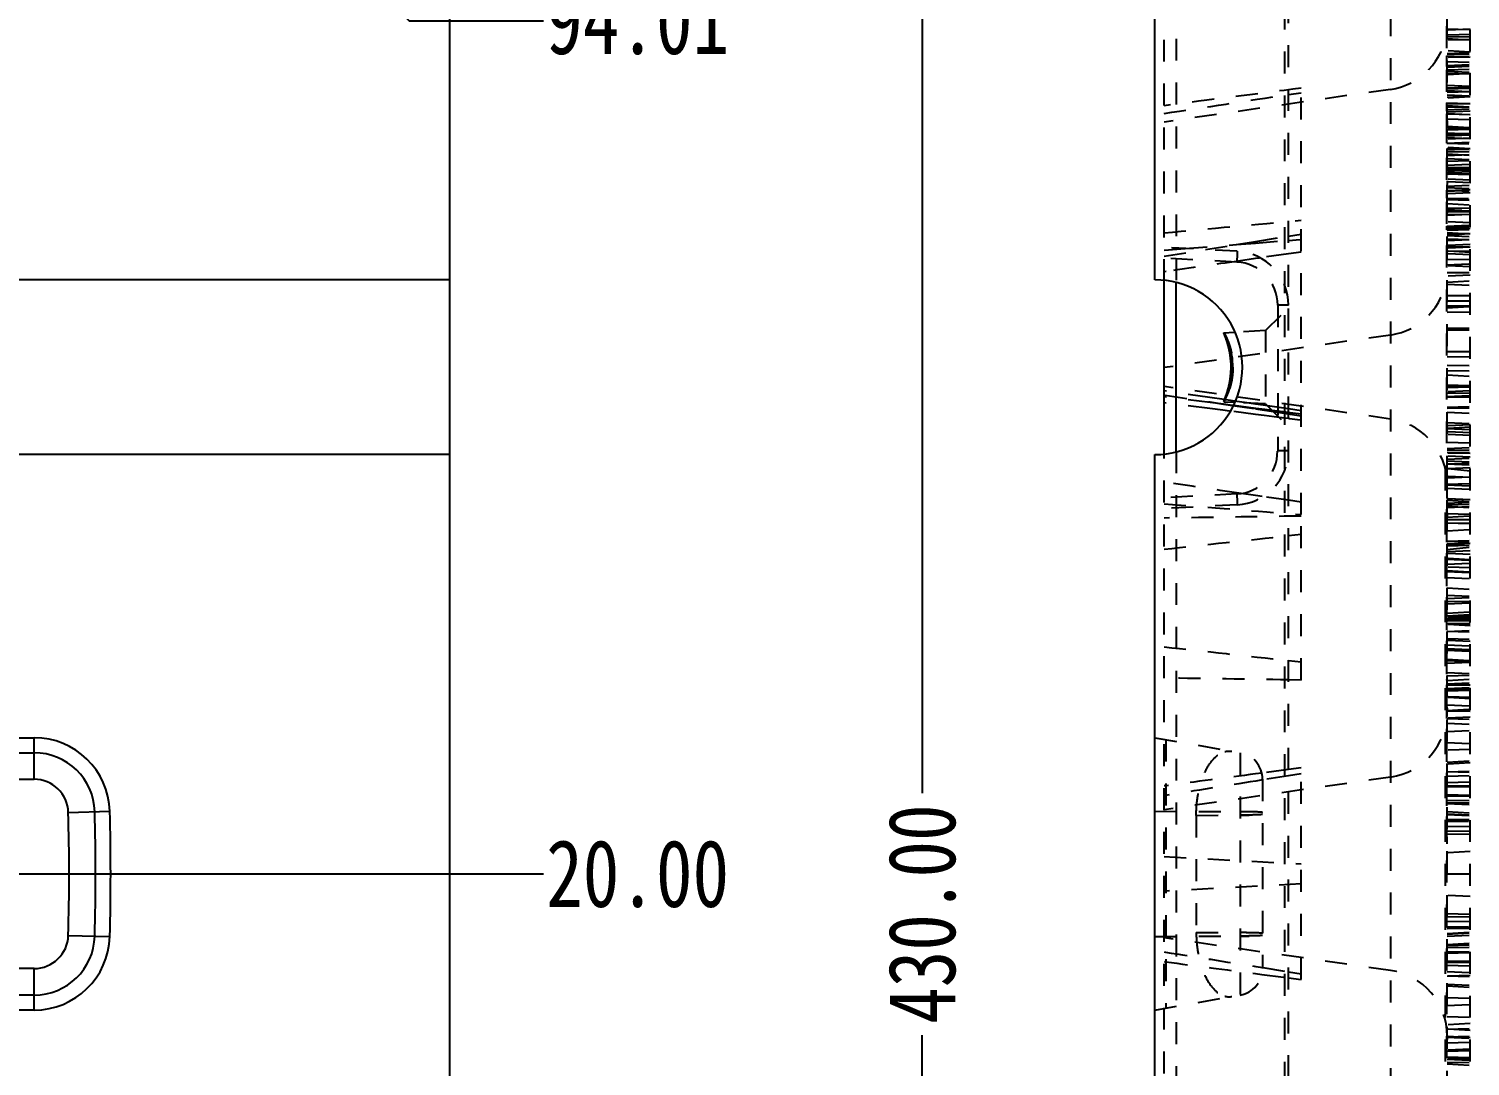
# Model space of a CAD drawing. Header units: millimetres. Extents: x -2414 to 10498, y -2238 to 649.
# Drawn here: x 1849.4 to 1956.6, y -965.9 to -888.8 of the extents above; entities that cross this region are included whole.
import ezdxf

# ---------------------------------------------------------------- set-up
doc = ezdxf.new("R2010")
doc.units = ezdxf.units.MM
doc.header["$LTSCALE"] = 16.335
doc.header["$PDMODE"] = 3
doc.header["$PDSIZE"] = 0.3125
doc.linetypes.add('HIDDEN', pattern=[0.2, 0.1, -0.1])
doc.layers.get('0').update_dxf_attribs({"linetype": 'CONTINUOUS'})
doc.layers.get('Defpoints').update_dxf_attribs({"linetype": 'CONTINUOUS'})
doc.layers.add('DEFAULT_2', color=8, linetype='HIDDEN')
doc.styles.get("Standard").update_dxf_attribs({"font": 'txt', "width": 0.8})
doc.dimstyles.new('01', dxfattribs={"dimtxt": 5, "dimasz": 5, "dimexe": 0, "dimexo": 0, "dimgap": 0, "dimtad": 0, "dimzin": 0, "dimdsep": 46, "dimtxsty": 'Standard', "dimcen": 0, "dimclrd": 4, "dimclre": 4, "dimclrt": 6, "dimazin": 0, "dimtfac": 1, "dimtofl": 0, "dimtmove": 0, "dimatfit": 3, "dimfxl": 0, "dimtolj": 1, "dimtzin": 0, "dimarcsym": 0})

# ---------------------------------------------------------------- blocks, each defined once
blk = doc.blocks.new('*D357')
at = {"color": 4, "linetype": 'ByBlock', "lineweight": -2, "transparency": 16777216}
for p, q in [((1829.75, -756.63), (1915.87, -756.63)), ((1915.87, -761.63), (1915.87, -945.62)), ((1915.87, -1181.63), (1915.87, -963.62)), ((1829.75, -1186.63), (1915.87, -1186.63))]:
    blk.add_line(p, q, dxfattribs=at)
at = {"color": 4, "linetype": 'ByBlock', "transparency": 16777216}
for points in [[(1915.04, -761.63), (1916.7, -761.63), (1915.87, -756.63)], [(1915.04, -1181.63), (1916.7, -1181.63), (1915.87, -1186.63)]]:
    blk.add_solid(points, dxfattribs=at)
at = {"layer": 'Defpoints', "color": 0, "linetype": 'ByBlock', "transparency": 16777216}
for p in [(1829.75, -756.63), (1829.75, -1186.63), (1915.87, -1186.63)]:
    blk.add_point(p, dxfattribs=at)
at = {"color": 6, "linetype": 'ByBlock', "transparency": 16777216, "insert": (1915.87, -954.62), "char_height": 5, "attachment_point": 5, "rotation": 90}
blk.add_mtext('\\A1;430.00', dxfattribs=at)
blk = doc.blocks.new('*D359')
at = {"color": 4, "linetype": 'ByBlock', "lineweight": -2, "transparency": 16777216}
blk.add_line((1784.83, -951.63), (1887.71, -951.63), dxfattribs=at)
at = {"layer": 'Defpoints', "color": 0, "linetype": 'ByBlock', "transparency": 16777216}
for p in [(1784.83, -951.63), (1887.71, -951.63), (1685.76, -971.63)]:
    blk.add_point(p, dxfattribs=at)
at = {"color": 6, "linetype": 'ByBlock', "transparency": 16777216, "insert": (1894.71, -951.63), "char_height": 5, "attachment_point": 5}
blk.add_mtext('\\A1;20.00', dxfattribs=at)
blk = doc.blocks.new('*D360')
at = {"color": 4, "linetype": 'ByBlock', "lineweight": -2, "transparency": 16777216}
for p, q in [((1749.2, -877.62), (1867.71, -877.62)), ((1867.71, -877.62), (1877.71, -888.19)), ((1877.71, -888.19), (1887.71, -888.19))]:
    blk.add_line(p, q, dxfattribs=at)
at = {"layer": 'Defpoints', "color": 0, "linetype": 'ByBlock', "transparency": 16777216}
for p in [(1749.2, -877.62), (1887.71, -888.19), (1685.76, -971.63)]:
    blk.add_point(p, dxfattribs=at)
at = {"color": 6, "linetype": 'ByBlock', "transparency": 16777216, "insert": (1894.71, -888.19), "char_height": 5, "attachment_point": 5}
blk.add_mtext('\\A1;94.01', dxfattribs=at)
blk = doc.blocks.new('*D361')
at = {"color": 4, "linetype": 'ByBlock', "lineweight": -2, "transparency": 16777216}
blk.add_line((1820.16, -873.63), (1887.71, -873.63), dxfattribs=at)
at = {"layer": 'Defpoints', "color": 0, "linetype": 'ByBlock', "transparency": 16777216}
for p in [(1820.16, -873.63), (1887.71, -873.63), (1685.76, -971.63)]:
    blk.add_point(p, dxfattribs=at)
at = {"color": 6, "linetype": 'ByBlock', "transparency": 16777216, "insert": (1895.04, -873.63), "char_height": 5, "attachment_point": 5}
blk.add_mtext('\\A1;98.00', dxfattribs=at)
blk = doc.blocks.new('*D362')
at = {"color": 4, "linetype": 'ByBlock', "lineweight": -2, "transparency": 16777216}
blk.add_line((1808.02, -856.63), (1887.71, -856.63), dxfattribs=at)
at = {"layer": 'Defpoints', "color": 0, "linetype": 'ByBlock', "transparency": 16777216}
for p in [(1808.02, -856.63), (1887.71, -856.63), (1685.76, -971.63)]:
    blk.add_point(p, dxfattribs=at)
at = {"color": 6, "linetype": 'ByBlock', "transparency": 16777216, "insert": (1895.71, -856.63), "char_height": 5, "attachment_point": 5}
blk.add_mtext('\\A1;115.00', dxfattribs=at)
blk = doc.blocks.new('*D363')
at = {"color": 4, "linetype": 'ByBlock', "lineweight": -2, "transparency": 16777216}
blk.add_line((1792.16, -839.63), (1887.71, -839.63), dxfattribs=at)
at = {"layer": 'Defpoints', "color": 0, "linetype": 'ByBlock', "transparency": 16777216}
for p in [(1792.16, -839.63), (1887.71, -839.63), (1685.76, -971.63)]:
    blk.add_point(p, dxfattribs=at)
at = {"color": 6, "linetype": 'ByBlock', "transparency": 16777216, "insert": (1896.37, -839.63), "char_height": 5, "attachment_point": 5}
blk.add_mtext('\\A1;132.00', dxfattribs=at)
blk = doc.blocks.new('*D364')
at = {"color": 4, "linetype": 'ByBlock', "lineweight": -2, "transparency": 16777216}
blk.add_line((1751.16, -812.63), (1887.71, -812.63), dxfattribs=at)
at = {"layer": 'Defpoints', "color": 0, "linetype": 'ByBlock', "transparency": 16777216}
for p in [(1751.16, -812.63), (1887.71, -812.63), (1685.76, -971.63)]:
    blk.add_point(p, dxfattribs=at)
at = {"color": 6, "linetype": 'ByBlock', "transparency": 16777216, "insert": (1896.37, -812.63), "char_height": 5, "attachment_point": 5}
blk.add_mtext('\\A1;159.00', dxfattribs=at)
blk = doc.blocks.new('*D365')
at = {"color": 4, "linetype": 'ByBlock', "lineweight": -2, "transparency": 16777216}
blk.add_line((1711.16, -801.63), (1887.71, -801.63), dxfattribs=at)
at = {"layer": 'Defpoints', "color": 0, "linetype": 'ByBlock', "transparency": 16777216}
for p in [(1711.16, -801.63), (1887.71, -801.63), (1685.76, -971.63)]:
    blk.add_point(p, dxfattribs=at)
at = {"color": 6, "linetype": 'ByBlock', "transparency": 16777216, "insert": (1896.04, -801.63), "char_height": 5, "attachment_point": 5}
blk.add_mtext('\\A1;170.00', dxfattribs=at)
blk = doc.blocks.new('*D366')
at = {"color": 4, "linetype": 'ByBlock', "lineweight": -2, "transparency": 16777216}
blk.add_line((1843.57, -781.63), (1887.71, -781.63), dxfattribs=at)
at = {"layer": 'Defpoints', "color": 0, "linetype": 'ByBlock', "transparency": 16777216}
for p in [(1843.57, -781.63, 0), (1887.71, -781.63), (1685.76, -971.63)]:
    blk.add_point(p, dxfattribs=at)
at = {"color": 6, "linetype": 'ByBlock', "transparency": 16777216, "insert": (1896.04, -781.63), "char_height": 5, "attachment_point": 5}
blk.add_mtext('\\A1;190.00', dxfattribs=at)

msp = doc.modelspace()

# ---------------------------------------------------------------- linework, layer by layer
at = {"color": 7, "linetype": 'Continuous'}
for p, q in [((1933.182, -907.442), (1933.182, -756.63)), ((1880.757, -1135.63), (1880.757, -807.63)), ((1880.757, -907.442), (1836.507, -907.442)), ((1933.86, -920.335), (1933.86, -907.549)), ((1934.76, -920.192), (1934.76, -907.692)), ((1938.305, -911.379), (1939.064, -911.34)), ((1938.305, -916.505), (1939.064, -916.545)), ((1880.757, -920.442), (1836.507, -920.442)), ((1933.182, -982.817), (1933.182, -920.442)), ((1825.135, -941.499), (1849.834, -941.499)), ((1849.834, -944.588), (1849.834, -941.499)), ((1836.321, -942.618), (1849.834, -942.618)), ((1836.321, -944.588), (1849.834, -944.588)), ((1852.372, -947.057), (1855.46, -946.973)), ((1852.372, -956.202), (1855.46, -956.286)), ((1849.834, -958.671), (1836.321, -958.671)), ((1849.834, -961.76), (1849.834, -958.671)), ((1849.834, -960.641), (1836.321, -960.641)), ((1849.834, -961.76), (1825.135, -961.76))]:
    msp.add_line(p, q, dxfattribs=at)
for centre, radius, start, end in [((1933.184, -913.942), 6.5, 269.97624, 90.02376), ((1932.743, -913.936), 6.099, 351.58171, 8.2966), ((1933.457, -913.947), 5.521, 350.72741, 9.15454), ((1849.834, -947.127), 5.628, 1.57187, 90), ((1849.834, -947.127), 4.509, 1.57187, 90), ((1849.834, -947.127), 2.539, 1.57187, 90), ((1685.757, -951.63), 166.677, 358.42813, 1.57187), ((1685.757, -951.63), 168.647, 358.42813, 1.57187), ((1685.757, -951.63), 169.766, 358.42813, 1.57187), ((1849.834, -956.132), 2.539, 270, 358.42813), ((1849.834, -956.132), 4.509, 270, 358.42813), ((1849.834, -956.132), 5.628, 270, 358.42813)]:
    msp.add_arc(centre, radius, start, end, dxfattribs=at)
for points, knots in [([(1938.306, -911.38), (1938.295, -911.38), (1938.326, -911.447), (1938.341, -911.51), (1938.408, -911.669), (1938.476, -911.859), (1938.56, -912.105), (1938.677, -912.507), (1938.745, -912.835), (1938.778, -913.065)], [0, 0, 0, 0, 0.0175053, 0.0722167, 0.1618831, 0.2826479, 0.4305974, 0.6019202, 1, 1, 1, 1]), ([(1938.908, -913.068), (1938.87, -912.836), (1938.794, -912.506), (1938.66, -912.102), (1938.563, -911.858), (1938.472, -911.661), (1938.397, -911.518), (1938.347, -911.428), (1938.319, -911.393), (1938.31, -911.38), (1938.306, -911.38)], [0, 0, 0, 0, 0.391191, 0.5601219, 0.7068224, 0.8278844, 0.9195496, 0.9777991, 0.9933581, 1, 1, 1, 1]), ([(1938.777, -914.829), (1938.743, -915.058), (1938.675, -915.384), (1938.559, -915.784), (1938.475, -916.028), (1938.407, -916.217), (1938.341, -916.375), (1938.326, -916.438), (1938.295, -916.504), (1938.306, -916.504)], [0, 0, 0, 0, 0.398337, 0.5696768, 0.7175883, 0.8382669, 0.9278292, 0.9824915, 1, 1, 1, 1]), ([(1938.306, -916.504), (1938.31, -916.505), (1938.319, -916.492), (1938.346, -916.456), (1938.397, -916.367), (1938.471, -916.226), (1938.561, -916.03), (1938.658, -915.788), (1938.792, -915.387), (1938.868, -915.059), (1938.906, -914.828)], [0, 0, 0, 0, 0.006641, 0.0222014, 0.0804244, 0.171994, 0.2929729, 0.4396403, 0.6085807, 1, 1, 1, 1])]:
    msp.add_open_spline(points, degree=3, knots=knots, dxfattribs=at)
at = {"layer": 'DEFAULT_2', "color": 8, "linetype": 'HIDDEN'}
for p, q in [((1942.81, -812.052), (1942.81, -1091.207)), ((1943.106, -1090.904), (1943.106, -812.354)), ((1934.76, -814.364), (1934.76, -907.692)), ((1933.86, -907.549), (1933.86, -815.365)), ((1950.693, -825.611), (1950.693, -1077.645)), ((1954.861, -829.76), (1954.861, -1073.496)), ((1956.623, -1073.401), (1956.623, -829.855)), ((1954.915, -1072.458), (1954.915, -832.823)), ((1956.623, -888.799), (1954.891, -888.89)), ((1954.915, -888.785), (1956.623, -888.833)), ((1956.623, -889.185), (1954.915, -889.241)), ((1954.915, -889.358), (1956.623, -889.352)), ((1954.915, -889.499), (1956.623, -889.588)), ((1956.623, -889.599), (1954.915, -889.592)), ((1956.623, -890.497), (1954.915, -890.408)), ((1954.915, -890.617), (1956.623, -890.527)), ((1954.915, -890.666), (1956.623, -890.579)), ((1954.915, -890.659), (1956.623, -890.592)), ((1954.915, -890.609), (1956.623, -890.69)), ((1954.883, -890.792), (1956.623, -890.853)), ((1956.623, -890.883), (1954.915, -890.916)), ((1954.915, -891.196), (1956.623, -891.252)), ((1954.915, -891.509), (1956.623, -891.419)), ((1954.915, -891.632), (1956.623, -891.55)), ((1954.915, -891.833), (1956.623, -891.759)), ((1954.915, -891.913), (1956.623, -892.002)), ((1954.915, -892.079), (1956.623, -892.111)), ((1956.623, -892.102), (1954.915, -892.191)), ((1950.693, -893.278), (1933.86, -895.705)), ((1943.106, -893.667), (1944.061, -893.522)), ((1944.061, -924.908), (1944.061, -893.188)), ((1954.915, -892.966), (1956.623, -893.033)), ((1954.915, -893.157), (1956.623, -893.101)), ((1954.915, -893.232), (1956.623, -893.173)), ((1954.915, -893.354), (1956.623, -893.443)), ((1954.915, -893.49), (1956.623, -893.433)), ((1954.915, -893.67), (1956.623, -893.757)), ((1954.915, -893.848), (1956.623, -893.759)), ((1956.623, -893.802), (1954.915, -893.876)), ((1956.623, -893.842), (1954.915, -893.932)), ((1954.861, -894.286), (1956.623, -894.337)), ((1956.623, -894.346), (1954.915, -894.353)), ((1954.915, -894.487), (1956.623, -894.57)), ((1954.915, -894.587), (1956.623, -894.594)), ((1954.915, -894.802), (1956.623, -894.713)), ((1956.623, -894.886), (1954.915, -894.976)), ((1954.878, -896.055), (1954.879, -896.15)), ((1954.915, -895.078), (1956.623, -895.155)), ((1956.623, -895.167), (1954.915, -895.111)), ((1954.915, -895.467), (1956.623, -895.524)), ((1954.915, -896.02), (1956.623, -896.11)), ((1956.623, -896.238), (1954.915, -896.149)), ((1954.915, -896.265), (1956.623, -896.177)), ((1954.915, -896.287), (1956.623, -896.224)), ((1954.915, -896.507), (1956.623, -896.581)), ((1954.915, -896.592), (1956.623, -896.518)), ((1954.915, -896.631), (1956.623, -896.558)), ((1954.915, -896.74), (1956.623, -896.654)), ((1954.915, -896.859), (1956.623, -896.943)), ((1956.623, -896.907), (1954.915, -896.996)), ((1954.89, -897.286), (1956.623, -897.327)), ((1954.915, -897.28), (1956.623, -897.2)), ((1956.623, -897.695), (1954.915, -897.606)), ((1954.915, -897.654), (1956.623, -897.741)), ((1954.915, -897.686), (1956.623, -897.752)), ((1954.915, -897.777), (1956.623, -897.698)), ((1954.915, -897.921), (1956.623, -897.888)), ((1954.915, -898.078), (1956.623, -898.168)), ((1954.915, -898.206), (1956.623, -898.127)), ((1954.915, -898.414), (1956.623, -898.485)), ((1954.915, -898.627), (1956.623, -898.575)), ((1954.915, -898.909), (1956.623, -898.837)), ((1956.623, -899.117), (1954.915, -899.084)), ((1954.915, -899.138), (1956.623, -899.211)), ((1956.623, -899.297), (1954.915, -899.223)), ((1954.915, -899.281), (1956.623, -899.371)), ((1956.623, -899.292), (1954.915, -899.373)), ((1954.915, -899.426), (1956.623, -899.515)), ((1956.623, -899.514), (1954.915, -899.604)), ((1954.915, -899.563), (1956.623, -899.619)), ((1956.623, -900.034), (1954.915, -899.945)), ((1956.623, -900.23), (1954.915, -900.149)), ((1954.861, -901.366), (1956.623, -901.395)), ((1954.915, -900.479), (1956.623, -900.39)), ((1954.915, -900.58), (1956.623, -900.66)), ((1956.623, -900.756), (1954.915, -900.83)), ((1954.915, -900.765), (1956.623, -900.855)), ((1954.915, -900.855), (1956.623, -900.766)), ((1956.623, -900.967), (1954.915, -901.056)), ((1954.915, -901.491), (1956.623, -901.46)), ((1954.915, -901.46), (1956.623, -901.532)), ((1954.915, -901.771), (1956.623, -901.861)), ((1954.915, -902.114), (1956.623, -902.077)), ((1954.915, -902.174), (1956.623, -902.084)), ((1954.915, -902.242), (1956.623, -902.322)), ((1956.623, -902.377), (1954.915, -902.41)), ((1954.883, -903.462), (1956.623, -903.382)), ((1954.915, -902.551), (1956.623, -902.582)), ((1954.915, -902.639), (1956.623, -902.558)), ((1956.623, -903.202), (1954.915, -903.113)), ((1954.915, -903.462), (1956.623, -903.536)), ((1954.915, -903.573), (1956.623, -903.606)), ((1939.217, -904.826), (1940.68, -904.589)), ((1940.66, -904.704), (1943.106, -904.511)), ((1940.68, -904.589), (1943.106, -904.197)), ((1943.106, -904.197), (1944.061, -904.043)), ((1943.106, -904.511), (1943.987, -904.441)), ((1943.987, -904.441), (1944.061, -904.435)), ((1956.623, -903.63), (1954.905, -903.72)), ((1954.915, -903.647), (1954.905, -903.72)), ((1954.915, -903.759), (1956.623, -903.685)), ((1954.915, -903.925), (1956.623, -904.014)), ((1954.915, -904.068), (1956.623, -903.978)), ((1956.623, -904.032), (1954.915, -904.121)), ((1954.915, -904.139), (1956.623, -904.228)), ((1954.915, -904.403), (1956.623, -904.435)), ((1954.915, -904.517), (1956.623, -904.452)), ((1939.296, -905.318), (1933.182, -904.998)), ((1933.86, -905.24), (1935.439, -905.116)), ((1933.86, -905.692), (1936.937, -905.194)), ((1935.439, -905.116), (1939.257, -904.815)), ((1936.937, -905.194), (1939.217, -904.826)), ((1939.257, -904.815), (1940.66, -904.704)), ((1943.106, -905.511), (1940.95, -905.822)), ((1944.061, -905.373), (1943.106, -905.511)), ((1956.623, -904.815), (1954.915, -904.895)), ((1954.915, -904.98), (1956.623, -904.956)), ((1956.623, -905.012), (1954.915, -905.102)), ((1954.915, -905.3), (1956.623, -905.282)), ((1956.623, -905.398), (1954.915, -905.309)), ((1956.623, -905.588), (1954.915, -905.508)), ((1939.268, -906.121), (1933.182, -905.803)), ((1940.66, -905.864), (1939.401, -906.046)), ((1940.95, -905.822), (1940.66, -905.864)), ((1954.89, -906.331), (1956.623, -906.243)), ((1954.915, -905.918), (1956.623, -905.936)), ((1956.623, -906.464), (1954.915, -906.39)), ((1934.023, -906.821), (1933.86, -906.845)), ((1956.623, -907.092), (1954.89, -907.182)), ((1954.915, -906.887), (1956.623, -906.906)), ((1954.915, -907.61), (1956.623, -907.52)), ((1954.915, -907.764), (1956.623, -907.845)), ((1954.915, -908.618), (1956.623, -908.596)), ((1941.409, -911.217), (1943.106, -909.52)), ((1942.316, -909.332), (1942.316, -920.16)), ((1943.106, -909.333), (1942.316, -909.333)), ((1954.915, -909.017), (1956.623, -909.007)), ((1954.915, -909.375), (1956.623, -909.385)), ((1954.915, -909.521), (1956.623, -909.431)), ((1954.915, -909.84), (1956.623, -909.832)), ((1954.915, -911.05), (1956.623, -911.047)), ((1950.693, -911.548), (1933.86, -913.975)), ((1941.409, -911.217), (1939.064, -911.34)), ((1941.409, -911.217), (1941.409, -916.667)), ((1954.915, -911.165), (1956.623, -911.168)), ((1954.915, -912.775), (1956.623, -912.764)), ((1954.915, -913.151), (1956.623, -913.161)), ((1954.915, -913.788), (1956.623, -913.807)), ((1954.915, -914.179), (1956.623, -914.218)), ((1950.693, -917.796), (1933.86, -915.369)), ((1954.915, -914.514), (1956.623, -914.603)), ((1954.915, -915.262), (1956.623, -915.313)), ((1954.915, -915.318), (1956.623, -915.294)), ((1937.27, -916.196), (1933.86, -915.7)), ((1933.86, -916.013), (1933.944, -916.026)), ((1937.28, -916.578), (1933.86, -916.15)), ((1933.944, -916.026), (1937.26, -916.525)), ((1938.328, -916.349), (1937.27, -916.196)), ((1939.105, -916.462), (1938.328, -916.349)), ((1954.915, -915.444), (1956.623, -915.405)), ((1956.623, -915.695), (1954.915, -915.785)), ((1954.915, -915.845), (1956.623, -915.877)), ((1954.915, -916.126), (1956.623, -916.045)), ((1954.915, -916.148), (1956.623, -916.172)), ((1937.26, -917.018), (1933.86, -916.585)), ((1937.26, -916.525), (1938.279, -916.679)), ((1938.224, -917.141), (1937.26, -917.018)), ((1938.28, -916.703), (1937.28, -916.578)), ((1938.727, -917.205), (1938.224, -917.141)), ((1938.279, -916.679), (1938.944, -916.779)), ((1938.94, -916.786), (1938.28, -916.703)), ((1940.66, -917.451), (1938.727, -917.205)), ((1940.68, -917.006), (1938.94, -916.786)), ((1938.944, -916.779), (1940.66, -917.038)), ((1941.409, -916.667), (1939.064, -916.545)), ((1940.009, -916.594), (1939.105, -916.462)), ((1940.67, -916.69), (1940.009, -916.594)), ((1940.66, -917.038), (1941.338, -917.14)), ((1941.299, -917.533), (1940.66, -917.451)), ((1941.391, -916.795), (1940.67, -916.69)), ((1941.356, -917.091), (1940.68, -917.006)), ((1941.338, -917.14), (1941.979, -917.237)), ((1941.902, -917.16), (1941.356, -917.091)), ((1941.562, -916.82), (1941.391, -916.795)), ((1941.409, -916.667), (1943.106, -918.364)), ((1943.106, -917.045), (1941.562, -916.82)), ((1943.106, -917.312), (1941.902, -917.16)), ((1941.979, -917.237), (1943.106, -917.407)), ((1944.061, -917.184), (1943.106, -917.045)), ((1943.237, -917.329), (1943.106, -917.312)), ((1943.106, -917.407), (1943.247, -917.429)), ((1944.061, -917.433), (1943.237, -917.329)), ((1943.247, -917.429), (1944.061, -917.551)), ((1954.915, -916.903), (1956.623, -916.854)), ((1954.915, -916.998), (1956.623, -916.974)), ((1954.915, -917.284), (1956.623, -917.373)), ((1942.418, -917.676), (1941.299, -917.533)), ((1943.106, -917.764), (1942.418, -917.676)), ((1943.182, -917.773), (1943.106, -917.764)), ((1943.973, -917.875), (1943.182, -917.773)), ((1944.061, -917.886), (1943.973, -917.875)), ((1954.915, -918.054), (1956.623, -918.135)), ((1956.623, -918.219), (1954.915, -918.3)), ((1956.623, -918.414), (1954.915, -918.504)), ((1954.915, -918.495), (1956.623, -918.581)), ((1956.623, -918.832), (1954.915, -918.742)), ((1956.623, -919.03), (1954.915, -918.95)), ((1954.915, -919.519), (1956.623, -919.575)), ((1933.86, -982.817), (1933.86, -920.335)), ((1934.76, -920.192), (1934.76, -983.067)), ((1943.106, -920.16), (1942.316, -920.16)), ((1954.915, -919.999), (1956.623, -919.923)), ((1954.915, -920.106), (1956.623, -920.099)), ((1954.915, -920.289), (1956.623, -920.252)), ((1956.623, -920.35), (1954.915, -920.343)), ((1956.623, -920.642), (1954.915, -920.552)), ((1954.915, -920.793), (1956.623, -920.711)), ((1954.77, -921.483), (1954.77, -981.776)), ((1956.623, -921.678), (1954.77, -921.483)), ((1954.915, -920.916), (1956.623, -920.99)), ((1954.915, -921.147), (1956.623, -921.073)), ((1954.915, -921.102), (1956.623, -921.168)), ((1954.915, -921.123), (1956.623, -921.204)), ((1956.623, -921.416), (1954.915, -921.505)), ((1954.878, -922.065), (1954.861, -947.7)), ((1956.623, -922.156), (1954.878, -922.065)), ((1954.915, -922.177), (1956.623, -922.088)), ((1954.915, -922.088), (1956.623, -922.126)), ((1954.915, -922.642), (1956.623, -922.579)), ((1954.915, -922.687), (1956.623, -922.763)), ((1939.268, -923.371), (1933.182, -923.69)), ((1940.66, -923.479), (1939.423, -923.301)), ((1941.163, -923.552), (1940.66, -923.479)), ((1943.106, -923.832), (1941.163, -923.552)), ((1944.061, -923.97), (1943.106, -923.832)), ((1954.915, -922.93), (1956.623, -923.019)), ((1954.915, -923.703), (1956.623, -923.785)), ((1956.623, -923.811), (1954.915, -923.737)), ((1954.915, -923.834), (1956.623, -923.924)), ((1939.296, -924.174), (1933.182, -924.495)), ((1944.061, -937.212), (1944.061, -925.013)), ((1954.88, -924.288), (1956.623, -924.373)), ((1954.915, -924.056), (1956.623, -923.966)), ((1954.915, -924.184), (1956.623, -924.132)), ((1954.915, -924.367), (1956.623, -924.296)), ((1954.915, -924.815), (1956.623, -924.878)), ((1954.915, -925.095), (1956.623, -925.005)), ((1956.623, -925.284), (1954.915, -925.291)), ((1954.915, -925.526), (1956.623, -925.577)), ((1954.915, -925.529), (1956.623, -925.535)), ((1954.915, -926.106), (1956.623, -926.02)), ((1943.106, -926.472), (1944.061, -926.368)), ((1954.915, -926.88), (1956.623, -926.817)), ((1954.915, -926.846), (1956.623, -926.918)), ((1954.915, -927.056), (1956.623, -926.971)), ((1956.623, -927.061), (1954.915, -927.15)), ((1954.886, -928.218), (1956.623, -928.29)), ((1956.623, -927.879), (1954.913, -927.79)), ((1954.915, -927.229), (1956.623, -927.184)), ((1954.915, -927.491), (1956.623, -927.311)), ((1956.623, -927.599), (1954.915, -927.688)), ((1956.623, -928.267), (1954.915, -928.177)), ((1954.915, -928.591), (1956.623, -928.514)), ((1956.623, -928.866), (1954.915, -928.821)), ((1954.915, -929.072), (1956.623, -929.158)), ((1954.915, -929.13), (1956.623, -929.22)), ((1954.915, -929.583), (1956.623, -929.668)), ((1954.915, -930.362), (1956.623, -930.449)), ((1954.915, -930.889), (1956.623, -930.978)), ((1954.915, -931.155), (1956.623, -931.066)), ((1956.623, -931.36), (1954.915, -931.405)), ((1954.915, -931.55), (1956.623, -931.462)), ((1954.915, -932.225), (1956.623, -932.135)), ((1954.915, -932.426), (1956.623, -932.342)), ((1956.623, -932.48), (1954.915, -932.57)), ((1956.623, -932.505), (1954.915, -932.55)), ((1954.915, -932.661), (1956.623, -932.596)), ((1954.915, -932.746), (1956.623, -932.661)), ((1954.915, -932.795), (1956.623, -932.789)), ((1954.915, -932.997), (1956.623, -933.042)), ((1956.623, -933.04), (1954.915, -933.033)), ((1956.623, -933.177), (1954.915, -933.087)), ((1954.915, -933.611), (1956.623, -933.523)), ((1954.915, -933.572), (1956.623, -933.64)), ((1954.915, -934.117), (1956.623, -934.162)), ((1956.623, -934.347), (1954.915, -934.258)), ((1954.915, -934.593), (1956.623, -934.681)), ((1954.915, -934.872), (1956.623, -934.936)), ((1954.915, -934.993), (1956.623, -935.079)), ((1954.915, -935.67), (1956.623, -935.755)), ((1943.106, -935.753), (1944.061, -935.858)), ((1954.915, -935.749), (1956.623, -935.839)), ((1954.915, -935.952), (1956.623, -935.883)), ((1954.915, -936.648), (1956.623, -936.736)), ((1944.061, -937.212), (1943.106, -937.198)), ((1954.915, -936.887), (1956.623, -936.843)), ((1954.915, -937.241), (1956.623, -937.152)), ((1954.915, -937.495), (1956.623, -937.406)), ((1956.623, -937.597), (1954.915, -937.604)), ((1954.915, -937.846), (1956.623, -937.76)), ((1954.915, -937.842), (1956.623, -937.848)), ((1956.623, -937.845), (1954.915, -937.934)), ((1954.915, -937.922), (1956.623, -937.878)), ((1954.915, -938.024), (1956.623, -937.965)), ((1956.623, -938.499), (1954.915, -938.454)), ((1956.623, -938.599), (1954.915, -938.51)), ((1956.623, -939.969), (1954.884, -940.06)), ((1954.886, -939.47), (1956.623, -939.381)), ((1954.89, -939.514), (1954.886, -939.47)), ((1956.623, -939.424), (1954.89, -939.514)), ((1954.915, -939.058), (1956.623, -939.123)), ((1956.623, -939.559), (1954.915, -939.515)), ((1954.883, -940.057), (1954.884, -940.06)), ((1954.915, -940.069), (1956.623, -940.128)), ((1954.915, -940.412), (1956.623, -940.501)), ((1954.915, -941.026), (1956.623, -940.961)), ((1933.182, -941.499), (1939.529, -942.618)), ((1933.982, -941.64), (1933.982, -961.619)), ((1954.915, -941.85), (1956.623, -941.927)), ((1939.529, -942.618), (1939.529, -960.641)), ((1956.623, -942.381), (1954.915, -942.426)), ((1954.915, -943.317), (1956.623, -943.228)), ((1941.122, -944.135), (1940.67, -944.194)), ((1943.106, -943.874), (1941.122, -944.135)), ((1944.061, -943.749), (1943.106, -943.874)), ((1944.061, -944.182), (1943.106, -944.335)), ((1944.061, -959.493), (1944.061, -943.749)), ((1956.623, -943.379), (1954.915, -943.468)), ((1954.915, -944.043), (1956.623, -943.995)), ((1954.915, -944.018), (1956.623, -944.063)), ((1954.915, -944.373), (1956.623, -944.296)), ((1950.693, -944.43), (1933.86, -946.857)), ((1933.982, -945.073), (1933.86, -945.089)), ((1941.19, -944.641), (1940.68, -944.723)), ((1941.182, -944.588), (1941.182, -958.671)), ((1943.106, -944.335), (1941.19, -944.641)), ((1954.915, -944.828), (1956.623, -944.786)), ((1954.915, -945.075), (1956.623, -945.053)), ((1954.915, -945.156), (1956.623, -945.127)), ((1933.972, -945.792), (1933.86, -945.81)), ((1954.915, -945.734), (1956.623, -945.781)), ((1954.915, -945.83), (1956.623, -945.851)), ((1954.915, -946.154), (1956.623, -946.182)), ((1954.915, -946.308), (1956.623, -946.349)), ((1954.915, -946.393), (1956.623, -946.335)), ((1954.915, -946.388), (1956.623, -946.477)), ((1933.182, -946.973), (1939.529, -947.003)), ((1936.252, -947.279), (1939.529, -947.262)), ((1936.252, -947.279), (1936.252, -955.98)), ((1954.915, -946.994), (1956.623, -947.083)), ((1954.915, -947.154), (1956.623, -947.244)), ((1954.915, -947.206), (1956.623, -947.295)), ((1954.861, -947.7), (1956.623, -947.712)), ((1954.915, -947.565), (1956.623, -947.586)), ((1954.915, -947.641), (1956.623, -947.657)), ((1954.915, -948.104), (1956.623, -948.088)), ((1954.915, -948.449), (1956.623, -948.428)), ((1954.915, -948.675), (1956.623, -948.644)), ((1933.86, -950.343), (1944.061, -950.878)), ((1956.623, -949.973), (1954.915, -950.063)), ((1954.915, -951.63), (1956.623, -951.63)), ((1944.061, -952.381), (1933.86, -952.916)), ((1956.623, -953.311), (1954.915, -953.222)), ((1954.915, -954.584), (1956.623, -954.615)), ((1954.915, -954.81), (1956.623, -954.831)), ((1936.252, -955.98), (1939.529, -955.997)), ((1954.861, -955.559), (1956.623, -955.547)), ((1954.915, -955.156), (1956.623, -955.171)), ((1954.915, -955.618), (1956.623, -955.602)), ((1954.915, -955.694), (1956.623, -955.674)), ((1954.915, -956.053), (1956.623, -955.964)), ((1954.915, -956.105), (1956.623, -956.015)), ((1933.182, -956.286), (1939.529, -956.256)), ((1950.693, -958.814), (1933.86, -956.387)), ((1954.915, -956.265), (1956.623, -956.176)), ((1954.915, -956.871), (1956.623, -956.782)), ((1954.915, -956.867), (1956.623, -956.924)), ((1954.915, -956.952), (1956.623, -956.91)), ((1954.915, -957.106), (1956.623, -957.077)), ((1933.86, -957.433), (1933.972, -957.451)), ((1933.86, -958.153), (1933.982, -958.169)), ((1954.915, -957.43), (1956.623, -957.408)), ((1954.915, -957.525), (1956.623, -957.478)), ((1954.915, -958.103), (1956.623, -958.132)), ((1954.915, -958.184), (1956.623, -958.206)), ((1940.67, -959.048), (1941.124, -959.108)), ((1940.68, -958.52), (1941.193, -958.602)), ((1941.124, -959.108), (1943.106, -959.368)), ((1941.193, -958.602), (1943.106, -958.908)), ((1943.106, -958.908), (1944.061, -959.061)), ((1954.915, -958.431), (1956.623, -958.473)), ((1954.915, -958.886), (1956.623, -958.963)), ((1956.623, -959.197), (1954.915, -959.241)), ((1954.915, -959.216), (1956.623, -959.264)), ((1943.106, -959.368), (1944.061, -959.493)), ((1954.915, -959.821), (1956.623, -959.909)), ((1954.915, -959.957), (1956.623, -960.047)), ((1933.182, -961.76), (1939.529, -960.641)), ((1954.915, -960.834), (1956.623, -960.878)), ((1954.915, -961.41), (1956.623, -961.332)), ((1954.915, -962.233), (1956.623, -962.298)), ((1954.884, -963.184), (1954.883, -963.187)), ((1956.623, -963.275), (1954.884, -963.184)), ((1956.623, -962.766), (1954.915, -962.856)), ((1954.915, -963.19), (1956.623, -963.131)), ((1954.886, -963.775), (1954.89, -963.731)), ((1956.623, -963.822), (1954.89, -963.731)), ((1954.89, -963.775), (1956.623, -963.864)), ((1954.915, -963.745), (1956.623, -963.7)), ((1954.915, -964.202), (1956.623, -964.136)), ((1956.623, -964.66), (1954.915, -964.749)), ((1954.915, -964.805), (1956.623, -964.76)), ((1954.915, -965.235), (1956.623, -965.294)), ((1956.623, -965.414), (1954.915, -965.325)), ((1956.623, -965.382), (1954.915, -965.337)), ((1956.623, -965.396), (1954.915, -965.403)), ((1954.915, -965.414), (1956.623, -965.499)), ((1954.915, -965.641), (1956.623, -965.647)), ((1954.915, -965.764), (1956.623, -965.853))]:
    msp.add_line(p, q, dxfattribs=at)
for centre, radius, start, end in [((1949.99, -888.404), 4.925, 278.20445, 354.34411), ((1928.582, -896.572), 26.341, 2.07057, 2.40342), ((1967.446, -901.366), 12.585, 178.53569, 180.00392), ((1966.943, -901.351), 12.082, 177.48535, 178.54403), ((1939.086, -909.333), 4.02, 0, 87), ((1946.005, -905.437), 8.909, 358.86864, 359.98604), ((1939.1, -909.333), 3.216, 0.00855, 86.99626), ((1949.99, -906.673), 4.925, 278.20445, 354.06798), ((1930.98, -914.507), 7.95, 18.8543, 20.51986), ((1932.232, -914.084), 6.628, 15.68299, 18.89206), ((1932.578, -913.986), 6.269, 11.14527, 15.6818), ((1932.845, -913.934), 5.996, 8.37892, 11.14638), ((1932.579, -913.899), 6.267, 344.21515, 350.565), ((1932.938, -913.965), 5.903, 350.62516, 351.57164), ((1932.172, -913.781), 6.691, 341.60769, 344.19097), ((1949.99, -922.67), 4.925, 7.04787, 81.79555), ((1939.101, -920.178), 3.197, 273.00247, 359.9928), ((1939.086, -920.16), 4.02, 273, 0), ((1943.793, -925.39), 11.122, 0.04696, 1.56753), ((1949.99, -939.556), 4.925, 278.20445, 0), ((1950.413, -939.558), 4.502, 356.31594, 0.06065), ((1951.882, -939.207), 3.032, 358.68142, 0.01466), ((1939.182, -944.588), 2, 0, 80), ((1939.274, -1005.277), 58.274, 89.10708, 89.74887), ((1939.274, -893.782), 53.48, 270.27366, 270.97297), ((1939.274, -1009.477), 53.48, 89.02703, 89.72635), ((1939.274, -897.983), 58.274, 270.25113, 270.89292), ((1939.182, -958.671), 2, 280, 0), ((1949.99, -963.689), 4.925, 0, 81.79555), ((1950.306, -963.689), 4.609, 359.98204, 3.64043), ((1951.884, -964.038), 3.031, 359.98532, 1.319)]:
    msp.add_arc(centre, radius, start, end, dxfattribs=at)
for points, knots in [([(1954.915, -892.258), (1954.915, -892.125), (1954.906, -891.637), (1954.883, -891.148), (1954.883, -890.792)], [0, 0, 0, 0, 0.2713777, 1, 1, 1, 1]), ([(1954.861, -894.286), (1954.861, -894.329), (1954.862, -894.514), (1954.867, -894.699), (1954.873, -894.84)], [0, 0, 0, 0, 0.2358456, 1, 1, 1, 1]), ([(1954.886, -897.286), (1954.886, -897.19), (1954.888, -896.878), (1954.906, -896.568), (1954.913, -896.353)], [0, 0, 0, 0, 0.3097011, 1, 1, 1, 1]), ([(1954.915, -900.079), (1954.915, -900.098), (1954.912, -900.198), (1954.905, -900.298), (1954.899, -900.377)], [0, 0, 0, 0, 0.1991899, 1, 1, 1, 1]), ([(1954.899, -900.377), (1954.897, -900.41), (1954.887, -900.558), (1954.878, -900.706), (1954.873, -900.821)], [0, 0, 0, 0, 0.2225641, 1, 1, 1, 1]), ([(1954.905, -903.72), (1954.899, -903.721), (1954.896, -903.688), (1954.887, -903.648), (1954.884, -903.562), (1954.883, -903.499), (1954.883, -903.462)], [0, 0, 0, 0, 0.0687242, 0.2586664, 0.570899, 1, 1, 1, 1]), ([(1939.296, -905.318), (1939.302, -905.318), (1939.294, -905.35), (1939.302, -905.385), (1939.296, -905.464), (1939.294, -905.56), (1939.289, -905.681), (1939.281, -905.87), (1939.274, -906.019), (1939.268, -906.121)], [0, 0, 0, 0, 0.0195471, 0.0764293, 0.1688477, 0.2930265, 0.4444081, 0.6173362, 1, 1, 1, 1]), ([(1954.886, -906.331), (1954.886, -906.296), (1954.895, -906.056), (1954.909, -905.817), (1954.913, -905.613)], [0, 0, 0, 0, 0.149556, 1, 1, 1, 1]), ([(1938.315, -911.428), (1938.311, -911.416), (1938.307, -911.406), (1938.301, -911.38), (1938.306, -911.38)], [0, 0, 0, 0, 0.7528103, 1, 1, 1, 1]), ([(1938.306, -911.38), (1938.312, -911.379), (1938.325, -911.402), (1938.35, -911.434), (1938.385, -911.498), (1938.453, -911.621), (1938.552, -911.831), (1938.675, -912.139), (1938.795, -912.518), (1938.934, -913.121), (1938.978, -913.608), (1938.978, -913.942)], [0, 0, 0, 0, 0.0067181, 0.0233981, 0.049972, 0.0857894, 0.1823847, 0.3078809, 0.4574256, 0.6263529, 1, 1, 1, 1]), ([(1938.425, -911.72), (1938.413, -911.688), (1938.377, -911.591), (1938.337, -911.494), (1938.315, -911.428)], [0, 0, 0, 0, 0.329321, 1, 1, 1, 1]), ([(1938.978, -913.942), (1938.978, -914.276), (1938.934, -914.763), (1938.795, -915.366), (1938.675, -915.745), (1938.552, -916.053), (1938.453, -916.263), (1938.385, -916.387), (1938.35, -916.45), (1938.325, -916.482), (1938.312, -916.505), (1938.306, -916.504)], [0, 0, 0, 0, 0.3736372, 0.5425544, 0.6920956, 0.8175976, 0.9141959, 0.9500121, 0.9765832, 0.993266, 1, 1, 1, 1]), ([(1938.777, -914.83), (1938.787, -914.759), (1938.825, -914.464), (1938.842, -914.167), (1938.842, -913.942)], [0, 0, 0, 0, 0.2436553, 1, 1, 1, 1]), ([(1938.311, -916.468), (1938.312, -916.463), (1938.321, -916.436), (1938.332, -916.409), (1938.34, -916.388)], [0, 0, 0, 0, 0.1958689, 1, 1, 1, 1]), ([(1938.34, -916.388), (1938.345, -916.373), (1938.373, -916.302), (1938.4, -916.232), (1938.421, -916.175)], [0, 0, 0, 0, 0.2052002, 1, 1, 1, 1]), ([(1938.421, -916.175), (1938.429, -916.154), (1938.464, -916.06), (1938.497, -915.966), (1938.521, -915.892)], [0, 0, 0, 0, 0.2252563, 1, 1, 1, 1]), ([(1939.268, -923.371), (1939.274, -923.473), (1939.281, -923.622), (1939.289, -923.811), (1939.294, -923.932), (1939.296, -924.028), (1939.302, -924.107), (1939.294, -924.142), (1939.302, -924.174), (1939.296, -924.174)], [0, 0, 0, 0, 0.3824673, 0.555285, 0.7066584, 0.8309391, 0.9234767, 0.9804184, 1, 1, 1, 1]), ([(1954.883, -924.288), (1954.883, -924.336), (1954.89, -924.602), (1954.905, -924.867), (1954.911, -925.086)], [0, 0, 0, 0, 0.1778401, 1, 1, 1, 1]), ([(1954.891, -927.984), (1954.89, -928.001), (1954.887, -928.079), (1954.886, -928.157), (1954.886, -928.218)], [0, 0, 0, 0, 0.216171, 1, 1, 1, 1]), ([(1954.913, -927.79), (1954.909, -927.79), (1954.909, -927.815), (1954.899, -927.843), (1954.896, -927.909), (1954.892, -927.956), (1954.891, -927.984)], [0, 0, 0, 0, 0.0664471, 0.2562301, 0.5684709, 1, 1, 1, 1]), ([(1954.884, -940.06), (1954.887, -940.06), (1954.884, -940.039), (1954.889, -940.03), (1954.89, -940.019)], [0, 0, 0, 0, 0.2556835, 1, 1, 1, 1]), ([(1954.902, -939.46), (1954.901, -939.473), (1954.896, -939.486), (1954.895, -939.514), (1954.89, -939.514)], [0, 0, 0, 0, 0.7357923, 1, 1, 1, 1]), ([(1954.89, -940.019), (1954.891, -940.009), (1954.898, -939.952), (1954.902, -939.895), (1954.906, -939.847)], [0, 0, 0, 0, 0.178801, 1, 1, 1, 1]), ([(1954.913, -939.309), (1954.913, -939.324), (1954.91, -939.375), (1954.907, -939.425), (1954.902, -939.46)], [0, 0, 0, 0, 0.3065853, 1, 1, 1, 1]), ([(1936.252, -947.279), (1936.252, -946.931), (1936.292, -946.25), (1936.488, -945.141), (1936.854, -944.057), (1937.429, -943.126), (1938.123, -942.548), (1938.668, -942.466), (1938.9, -942.507)], [0, 0, 0, 0, 0.1738574, 0.3403358, 0.562108, 0.7419014, 0.8822012, 1, 1, 1, 1]), ([(1941.182, -947.057), (1941.182, -947.054), (1941.167, -947.051), (1941.133, -947.044), (1941.04, -947.037), (1940.897, -947.029), (1940.698, -947.021), (1940.454, -947.015), (1940.059, -947.007), (1939.747, -947.005), (1939.529, -947.003)], [0, 0, 0, 0, 0.005445, 0.0195135, 0.0742563, 0.1634657, 0.2842716, 0.4331663, 0.6057439, 1, 1, 1, 1]), ([(1941.182, -947.203), (1941.182, -947.214), (1941.12, -947.212), (1941.05, -947.229), (1940.893, -947.233), (1940.7, -947.243), (1940.454, -947.249), (1940.06, -947.258), (1939.747, -947.261), (1939.529, -947.262)], [0, 0, 0, 0, 0.0194304, 0.0742246, 0.1634595, 0.2842782, 0.4331778, 0.6057549, 1, 1, 1, 1]), ([(1954.915, -949.395), (1954.915, -949.134), (1954.879, -948.569), (1954.861, -948.004), (1954.861, -947.7)], [0, 0, 0, 0, 0.4630988, 1, 1, 1, 1]), ([(1954.861, -955.559), (1954.861, -955.256), (1954.879, -954.69), (1954.915, -954.126), (1954.915, -953.864)], [0, 0, 0, 0, 0.5369012, 1, 1, 1, 1]), ([(1936.252, -955.98), (1936.252, -956.328), (1936.292, -957.009), (1936.488, -958.118), (1936.854, -959.203), (1937.429, -960.134), (1938.123, -960.711), (1938.668, -960.793), (1938.9, -960.752)], [0, 0, 0, 0, 0.1738583, 0.3403379, 0.5621106, 0.7419039, 0.8822028, 1, 1, 1, 1]), ([(1941.182, -956.056), (1941.182, -956.045), (1941.12, -956.047), (1941.05, -956.03), (1940.893, -956.026), (1940.7, -956.016), (1940.454, -956.01), (1940.06, -956.001), (1939.747, -955.998), (1939.529, -955.997)], [0, 0, 0, 0, 0.0194304, 0.0742246, 0.1634595, 0.2842782, 0.4331778, 0.6057549, 1, 1, 1, 1]), ([(1941.182, -956.202), (1941.182, -956.205), (1941.167, -956.208), (1941.133, -956.215), (1941.04, -956.222), (1940.897, -956.231), (1940.698, -956.238), (1940.454, -956.244), (1940.059, -956.252), (1939.747, -956.255), (1939.529, -956.256)], [0, 0, 0, 0, 0.005445, 0.0195135, 0.0742563, 0.1634657, 0.2842716, 0.4331663, 0.6057439, 1, 1, 1, 1]), ([(1954.89, -963.225), (1954.889, -963.214), (1954.884, -963.205), (1954.887, -963.184), (1954.884, -963.184)], [0, 0, 0, 0, 0.7443334, 1, 1, 1, 1]), ([(1954.906, -963.397), (1954.904, -963.378), (1954.9, -963.321), (1954.895, -963.264), (1954.89, -963.225)], [0, 0, 0, 0, 0.320103, 1, 1, 1, 1]), ([(1954.89, -963.731), (1954.895, -963.731), (1954.896, -963.759), (1954.901, -963.772), (1954.902, -963.786)], [0, 0, 0, 0, 0.2642344, 1, 1, 1, 1]), ([(1954.902, -963.786), (1954.904, -963.795), (1954.909, -963.845), (1954.912, -963.896), (1954.913, -963.936)], [0, 0, 0, 0, 0.1925099, 1, 1, 1, 1])]:
    msp.add_open_spline(points, degree=3, knots=knots, dxfattribs=at)
for points in [[(1944.061, -893.188), (1940.661, -893.623), (1937.26, -894.056), (1933.86, -894.489)], [(1933.86, -895.061), (1936.942, -894.597), (1940.024, -894.132), (1943.106, -893.667)], [(1954.873, -894.84), (1954.881, -895.049), (1954.891, -895.258), (1954.9, -895.467)], [(1954.906, -895.62), (1954.911, -895.764), (1954.915, -895.909), (1954.915, -896.053)], [(1954.913, -896.353), (1954.914, -896.326), (1954.915, -896.298), (1954.915, -896.271)], [(1933.86, -903.945), (1937.26, -903.632), (1940.66, -903.322), (1944.061, -903.014)], [(1939.401, -906.046), (1937.609, -906.304), (1935.816, -906.563), (1934.023, -906.821)], [(1939.423, -923.301), (1937.568, -923.033), (1935.714, -922.766), (1933.86, -922.499)], [(1933.86, -924.103), (1937.26, -924.371), (1940.661, -924.639), (1944.061, -924.908)], [(1944.061, -925.013), (1940.661, -925.064), (1937.26, -925.114), (1933.86, -925.163)], [(1933.86, -927.481), (1936.942, -927.145), (1940.024, -926.809), (1943.106, -926.472)], [(1933.86, -934.744), (1936.942, -935.08), (1940.024, -935.417), (1943.106, -935.753)], [(1943.106, -937.198), (1940.024, -937.152), (1936.942, -937.107), (1933.86, -937.062)], [(1954.879, -937.231), (1954.879, -937.214), (1954.878, -937.196), (1954.878, -937.179)], [(1938.383, -942.531), (1938.55, -942.487), (1938.73, -942.477), (1938.9, -942.507)], [(1940.67, -944.194), (1938.441, -944.487), (1936.211, -944.78), (1933.982, -945.073)], [(1940.68, -944.723), (1938.444, -945.08), (1936.208, -945.436), (1933.972, -945.792)], [(1933.972, -957.451), (1936.208, -957.806), (1938.444, -958.163), (1940.68, -958.52)], [(1933.982, -958.169), (1936.211, -958.463), (1938.441, -958.755), (1940.67, -959.048)], [(1938.381, -960.727), (1938.548, -960.772), (1938.729, -960.782), (1938.9, -960.752)]]:
    msp.add_open_spline(points, degree=3, dxfattribs=at)

# ---------------------------------------------------------------- dimensions: what is measured, and where the dimension line sits
at = {"linetype": 'ByBlock'}
dim = msp.add_linear_dim(base=(1915.871, -1186.63), p1=(1829.753, -756.63), p2=(1829.753, -1186.63), angle=90, dimstyle='01', dxfattribs=at)
dim.commit()
dim.dimension.update_dxf_attribs({"geometry": '*D357', "text_midpoint": (1915.871, -954.615), "dimtype": 160})
for feature_location, offset, picture, middle in [((1843.567, -781.63, 0), (44.14, 0), '*D366', (1896.041, -781.63)), ((1711.157, -801.63), (176.55, 0), '*D365', (1896.041, -801.63)), ((1751.157, -812.63), (136.55, 0), '*D364', (1896.374, -812.63)), ((1792.157, -839.63), (95.55, 0), '*D363', (1896.374, -839.63)), ((1808.018, -856.63), (79.689, 0), '*D362', (1895.707, -856.63)), ((1820.157, -873.63), (67.55, 0), '*D361', (1895.041, -873.63)), ((1749.198, -877.618), (138.51, -10.575), '*D360', (1894.707, -888.194)), ((1784.833, -951.63), (102.875, 0), '*D359', (1894.707, -951.63))]:
    dim = msp.add_ordinate_dim(feature_location=feature_location, offset=offset, dtype=0, origin=(1685.757, -971.63), dimstyle='01', dxfattribs=at)
    dim.commit()
    dim.dimension.update_dxf_attribs({"geometry": picture, "text_midpoint": middle})

doc.saveas('drawing.dxf')
